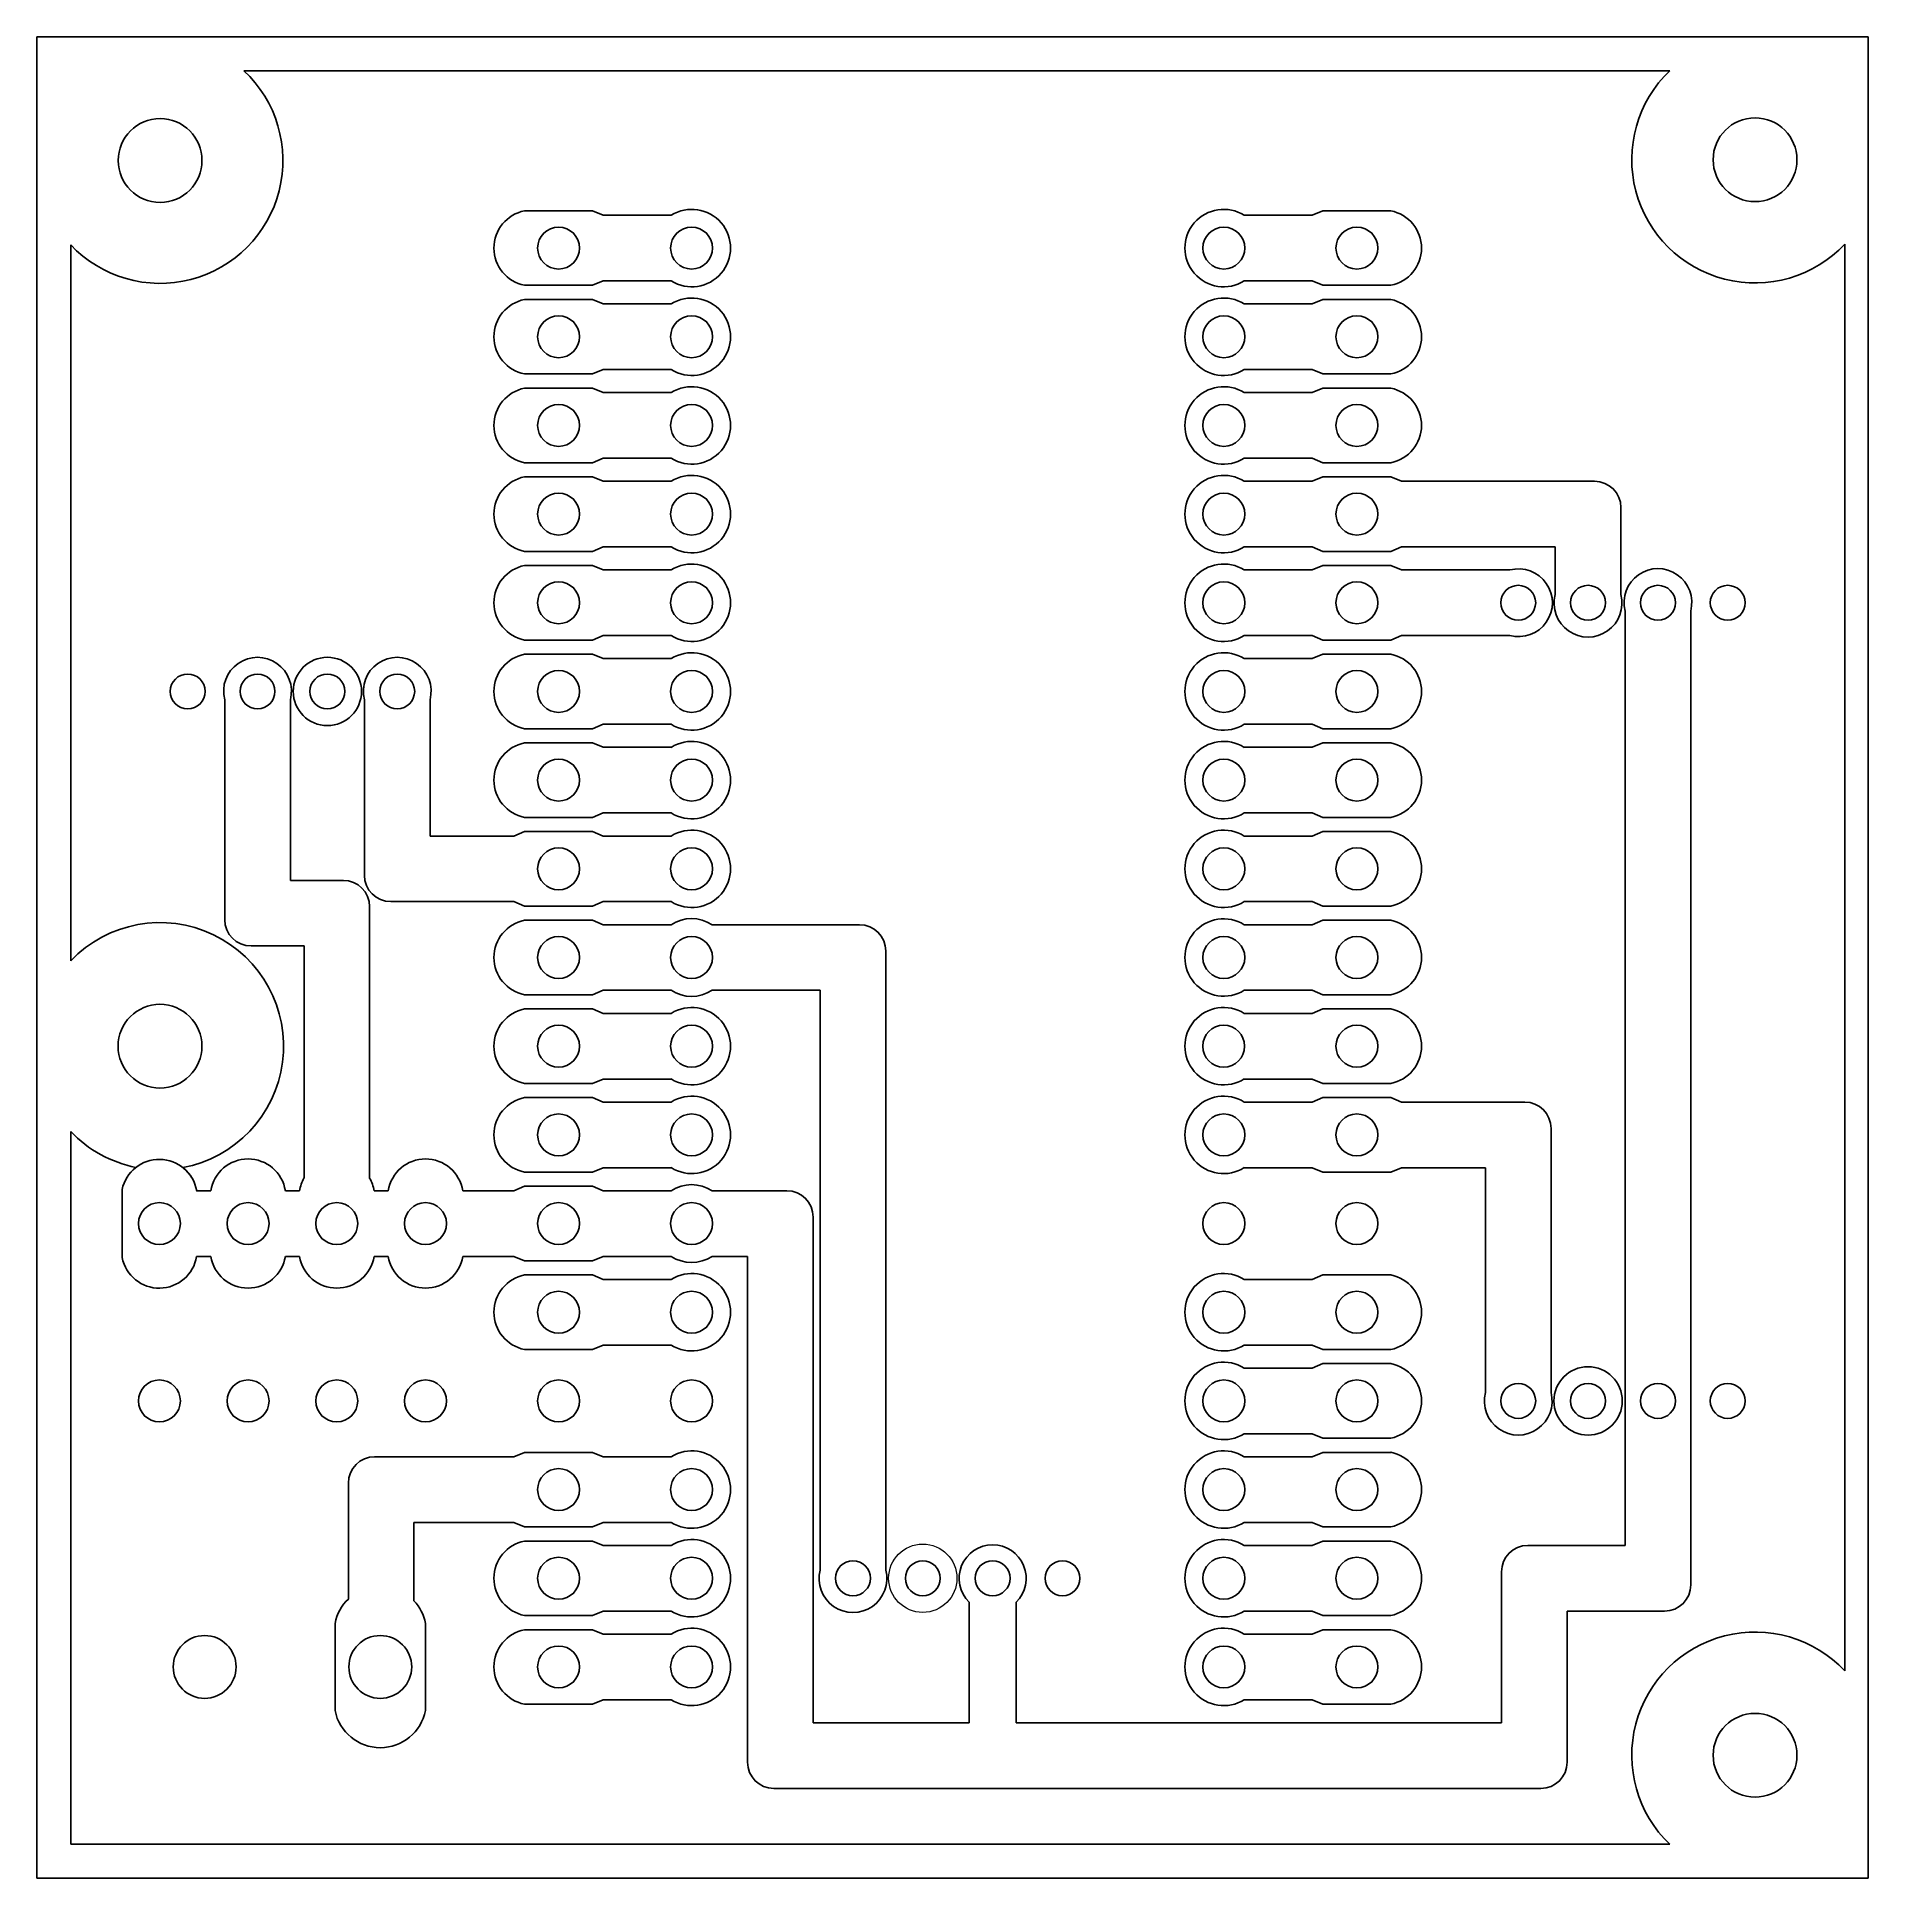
# Model space of a CAD drawing. Header units: millimetres. Extents: x 4.8 to 57.3, y 4.4 to 57.1.
import ezdxf

# ---------------------------------------------------------------- set-up
doc = ezdxf.new("R2010")
doc.units = ezdxf.units.MM
for name, color, linetype in [('DEFONCE', 1, 'Continuous'), ('FIXATION_-_M2', 11, 'Continuous'), ('GRAVURE', 70, 'Continuous'), ('PERCAGE_-_1_2MM', 150, 'Continuous'), ('PERCAGE_-_1_6MM', 171, 'Continuous'), ('PERCAGE_-_1MM', 5, 'Continuous')]:
    doc.layers.add(name, color=color, linetype=linetype)

msp = doc.modelspace()

# ---------------------------------------------------------------- linework, layer by layer
at = {"color": 7, "linetype": 'Continuous', "lineweight": 15}
for p, q in [((4.835, 57.092), (4.835, 4.352)), ((57.275, 57.092), (4.835, 57.092)), ((57.275, 4.352), (57.275, 57.092)), ((10.765, 56.122), (51.598, 56.122)), ((20.75, 52.109), (18.801, 52.109)), ((21.056, 51.982), (20.75, 52.109)), ((23, 51.982), (21.056, 51.982)), ((41.355, 51.982), (39.411, 51.982)), ((41.661, 52.109), (41.355, 51.982)), ((43.61, 52.109), (41.661, 52.109)), ((5.805, 30.629), (5.805, 51.135)), ((56.605, 51.153), (56.605, 10.291)), ((18.801, 49.975), (20.75, 49.975)), ((20.75, 49.975), (21.056, 50.102)), ((21.056, 50.102), (23, 50.102)), ((39.411, 50.102), (41.355, 50.102)), ((41.355, 50.102), (41.661, 49.975)), ((41.661, 49.975), (43.61, 49.975)), ((20.75, 49.569), (18.801, 49.569)), ((21.056, 49.442), (20.75, 49.569)), ((23, 49.442), (21.056, 49.442)), ((41.355, 49.442), (39.411, 49.442)), ((41.661, 49.569), (41.355, 49.442)), ((43.61, 49.569), (41.661, 49.569)), ((20.75, 47.435), (21.056, 47.562)), ((21.056, 47.562), (23, 47.562)), ((39.411, 47.562), (41.355, 47.562)), ((41.355, 47.562), (41.661, 47.435)), ((18.801, 47.435), (20.75, 47.435)), ((20.75, 47.029), (18.801, 47.029)), ((21.056, 46.902), (20.75, 47.029)), ((41.661, 47.029), (41.355, 46.902)), ((41.661, 47.435), (43.61, 47.435)), ((43.61, 47.029), (41.661, 47.029)), ((23, 46.902), (21.056, 46.902)), ((41.355, 46.902), (39.411, 46.902)), ((18.801, 44.895), (20.75, 44.895)), ((20.75, 44.895), (21.056, 45.022)), ((21.056, 45.022), (23, 45.022)), ((39.411, 45.022), (41.355, 45.022)), ((41.355, 45.022), (41.661, 44.895)), ((41.661, 44.895), (43.61, 44.895)), ((20.75, 44.489), (18.801, 44.489)), ((21.056, 44.362), (20.75, 44.489)), ((23, 44.362), (21.056, 44.362)), ((41.355, 44.362), (39.411, 44.362)), ((41.661, 44.489), (41.355, 44.362)), ((43.61, 44.489), (41.661, 44.489)), ((43.916, 44.362), (43.61, 44.489)), ((49.442, 44.362), (43.916, 44.362)), ((50.195, 41.119), (50.195, 43.609)), ((18.801, 42.355), (20.75, 42.355)), ((20.75, 42.355), (21.056, 42.482)), ((21.056, 42.482), (23, 42.482)), ((39.411, 42.482), (41.355, 42.482)), ((41.355, 42.482), (41.661, 42.355)), ((41.661, 42.355), (43.61, 42.355)), ((43.61, 42.355), (43.916, 42.482)), ((43.916, 42.482), (48.316, 42.482)), ((48.316, 42.482), (48.316, 41.119)), ((20.75, 41.949), (18.801, 41.949)), ((21.056, 41.822), (20.75, 41.949)), ((23, 41.822), (21.056, 41.822)), ((41.355, 41.822), (39.411, 41.822)), ((41.661, 41.949), (41.355, 41.822)), ((43.61, 41.949), (41.661, 41.949)), ((43.916, 41.822), (43.61, 41.949)), ((47.019, 41.822), (43.916, 41.822)), ((50.316, 40.645), (50.316, 13.882)), ((52.195, 12.755), (52.195, 40.645)), ((18.801, 39.815), (20.75, 39.815)), ((20.75, 39.815), (21.056, 39.942)), ((21.056, 39.942), (23, 39.942)), ((39.411, 39.942), (41.355, 39.942)), ((41.355, 39.942), (41.661, 39.815)), ((41.661, 39.815), (43.61, 39.815)), ((43.61, 39.815), (43.916, 39.942)), ((43.916, 39.942), (47.019, 39.942)), ((20.75, 39.409), (18.801, 39.409)), ((21.056, 39.282), (20.75, 39.409)), ((23, 39.282), (21.056, 39.282)), ((41.355, 39.282), (39.411, 39.282)), ((41.661, 39.409), (41.355, 39.282)), ((43.61, 39.409), (41.661, 39.409)), ((10.216, 38.105), (10.216, 31.805)), ((12.095, 32.932), (12.095, 38.105)), ((14.216, 38.105), (14.216, 33.075)), ((16.095, 34.202), (16.095, 38.105)), ((18.801, 37.275), (20.75, 37.275)), ((20.75, 37.275), (21.056, 37.402)), ((21.056, 37.402), (23, 37.402)), ((39.411, 37.402), (41.355, 37.402)), ((41.355, 37.402), (41.661, 37.275)), ((41.661, 37.275), (43.61, 37.275)), ((20.75, 36.869), (18.801, 36.869)), ((21.056, 36.742), (20.75, 36.869)), ((23, 36.742), (21.056, 36.742)), ((41.355, 36.742), (39.411, 36.742)), ((41.661, 36.869), (41.355, 36.742)), ((43.61, 36.869), (41.661, 36.869)), ((20.75, 34.735), (21.056, 34.862)), ((21.056, 34.862), (23, 34.862)), ((39.411, 34.862), (41.355, 34.862)), ((41.355, 34.862), (41.661, 34.735)), ((18.801, 34.329), (18.495, 34.202)), ((18.801, 34.735), (20.75, 34.735)), ((20.75, 34.329), (18.801, 34.329)), ((21.056, 34.202), (20.75, 34.329)), ((41.661, 34.329), (41.355, 34.202)), ((41.661, 34.735), (43.61, 34.735)), ((43.61, 34.329), (41.661, 34.329)), ((18.495, 34.202), (16.095, 34.202)), ((23, 34.202), (21.056, 34.202)), ((41.355, 34.202), (39.411, 34.202)), ((13.612, 32.932), (12.095, 32.932)), ((14.365, 24.404), (14.365, 32.179)), ((14.969, 32.322), (18.495, 32.322)), ((18.495, 32.322), (18.801, 32.195)), ((18.801, 32.195), (20.75, 32.195)), ((20.75, 32.195), (21.056, 32.322)), ((21.056, 32.322), (23, 32.322)), ((39.411, 32.322), (41.355, 32.322)), ((41.355, 32.322), (41.661, 32.195)), ((41.661, 32.195), (43.61, 32.195)), ((20.75, 31.789), (18.801, 31.789)), ((21.056, 31.662), (20.75, 31.789)), ((23, 31.662), (21.056, 31.662)), ((28.392, 31.662), (24.171, 31.662)), ((41.355, 31.662), (39.411, 31.662)), ((41.661, 31.789), (41.355, 31.662)), ((43.61, 31.789), (41.661, 31.789)), ((10.969, 31.052), (12.486, 31.052)), ((12.486, 31.052), (12.486, 24.404)), ((29.145, 13.179), (29.145, 30.909)), ((18.801, 29.655), (20.75, 29.655)), ((20.75, 29.655), (21.056, 29.782)), ((21.056, 29.782), (23, 29.782)), ((24.171, 29.782), (27.266, 29.782)), ((27.266, 29.782), (27.266, 13.179)), ((39.411, 29.782), (41.355, 29.782)), ((41.355, 29.782), (41.661, 29.655)), ((41.661, 29.655), (43.61, 29.655)), ((20.75, 29.249), (18.801, 29.249)), ((21.056, 29.122), (20.75, 29.249)), ((23, 29.122), (21.056, 29.122)), ((41.355, 29.122), (39.411, 29.122)), ((41.661, 29.249), (41.355, 29.122)), ((43.61, 29.249), (41.661, 29.249)), ((18.801, 27.115), (20.75, 27.115)), ((20.75, 27.115), (21.056, 27.242)), ((21.056, 27.242), (23, 27.242)), ((39.411, 27.242), (41.355, 27.242)), ((41.355, 27.242), (41.661, 27.115)), ((41.661, 27.115), (43.61, 27.115)), ((20.75, 26.709), (18.801, 26.709)), ((21.056, 26.582), (20.75, 26.709)), ((23, 26.582), (21.056, 26.582)), ((41.355, 26.582), (39.411, 26.582)), ((41.661, 26.709), (41.355, 26.582)), ((43.61, 26.709), (41.661, 26.709)), ((43.916, 26.582), (43.61, 26.709)), ((47.442, 26.582), (43.916, 26.582)), ((5.805, 5.322), (5.805, 25.735)), ((48.195, 18.259), (48.195, 25.829)), ((18.801, 24.575), (20.75, 24.575)), ((20.75, 24.575), (21.056, 24.702)), ((21.056, 24.702), (23, 24.702)), ((39.411, 24.702), (41.355, 24.702)), ((41.355, 24.702), (41.661, 24.575)), ((41.661, 24.575), (43.61, 24.575)), ((43.61, 24.575), (43.916, 24.702)), ((43.916, 24.702), (46.316, 24.702)), ((46.316, 24.702), (46.316, 18.259)), ((7.279, 24.076), (7.279, 22.128)), ((9.819, 24.042), (9.412, 24.042)), ((12.359, 24.042), (11.952, 24.042)), ((14.899, 24.042), (14.492, 24.042)), ((18.495, 24.042), (17.032, 24.042)), ((18.801, 24.169), (18.495, 24.042)), ((20.75, 24.169), (18.801, 24.169)), ((21.056, 24.042), (20.75, 24.169)), ((23, 24.042), (21.056, 24.042)), ((26.312, 24.042), (24.171, 24.042)), ((27.065, 8.802), (27.065, 23.289)), ((9.412, 22.162), (9.819, 22.162)), ((11.952, 22.162), (12.359, 22.162)), ((14.492, 22.162), (14.899, 22.162)), ((17.032, 22.162), (18.495, 22.162)), ((18.495, 22.162), (18.801, 22.035)), ((20.75, 22.035), (21.056, 22.162)), ((21.056, 22.162), (23, 22.162)), ((24.171, 22.162), (25.186, 22.162)), ((25.186, 22.162), (25.186, 7.675)), ((18.801, 22.035), (20.75, 22.035)), ((20.75, 21.629), (18.801, 21.629)), ((21.056, 21.502), (20.75, 21.629)), ((41.661, 21.629), (41.355, 21.502)), ((43.61, 21.629), (41.661, 21.629)), ((23, 21.502), (21.056, 21.502)), ((41.355, 21.502), (39.411, 21.502)), ((20.75, 19.495), (21.056, 19.622)), ((21.056, 19.622), (23, 19.622)), ((39.411, 19.622), (41.355, 19.622)), ((41.355, 19.622), (41.661, 19.495)), ((18.801, 19.495), (20.75, 19.495)), ((41.661, 19.089), (41.355, 18.962)), ((41.661, 19.495), (43.61, 19.495)), ((43.61, 19.089), (41.661, 19.089)), ((41.355, 18.962), (39.411, 18.962)), ((39.411, 17.082), (41.355, 17.082)), ((41.355, 17.082), (41.661, 16.955)), ((41.661, 16.955), (43.61, 16.955)), ((18.495, 16.422), (14.509, 16.422)), ((18.801, 16.549), (18.495, 16.422)), ((20.75, 16.549), (18.801, 16.549)), ((21.056, 16.422), (20.75, 16.549)), ((23, 16.422), (21.056, 16.422)), ((41.355, 16.422), (39.411, 16.422)), ((41.661, 16.549), (41.355, 16.422)), ((43.61, 16.549), (41.661, 16.549)), ((13.756, 15.669), (13.756, 12.346)), ((15.635, 14.542), (18.495, 14.542)), ((15.635, 12.294), (15.635, 14.542)), ((18.495, 14.542), (18.801, 14.415)), ((18.801, 14.415), (20.75, 14.415)), ((20.75, 14.415), (21.056, 14.542)), ((21.056, 14.542), (23, 14.542)), ((39.411, 14.542), (41.355, 14.542)), ((41.355, 14.542), (41.661, 14.415)), ((41.661, 14.415), (43.61, 14.415)), ((20.75, 14.009), (18.801, 14.009)), ((21.056, 13.882), (20.75, 14.009)), ((23, 13.882), (21.056, 13.882)), ((41.355, 13.882), (39.411, 13.882)), ((41.661, 14.009), (41.355, 13.882)), ((43.61, 14.009), (41.661, 14.009)), ((50.316, 13.882), (47.529, 13.882)), ((46.776, 13.129), (46.776, 8.802)), ((31.536, 12.256), (31.536, 8.802)), ((32.875, 12.256), (32.875, 8.802)), ((13.375, 11.65), (13.375, 9.154)), ((15.965, 9.154), (15.965, 11.65)), ((18.801, 11.875), (20.75, 11.875)), ((20.75, 11.875), (21.056, 12.002)), ((21.056, 12.002), (23, 12.002)), ((39.411, 12.002), (41.355, 12.002)), ((41.355, 12.002), (41.661, 11.875)), ((41.661, 11.875), (43.61, 11.875)), ((48.655, 7.675), (48.655, 12.002)), ((48.655, 12.002), (51.442, 12.002)), ((20.75, 11.469), (18.801, 11.469)), ((21.056, 11.342), (20.75, 11.469)), ((23, 11.342), (21.056, 11.342)), ((41.355, 11.342), (39.411, 11.342)), ((41.661, 11.469), (41.355, 11.342)), ((43.61, 11.469), (41.661, 11.469)), ((18.801, 9.335), (20.75, 9.335)), ((20.75, 9.335), (21.056, 9.462)), ((21.056, 9.462), (23, 9.462)), ((39.411, 9.462), (41.355, 9.462)), ((41.355, 9.462), (41.661, 9.335)), ((41.661, 9.335), (43.61, 9.335)), ((31.536, 8.802), (27.065, 8.802)), ((32.875, 8.802), (46.776, 8.802)), ((25.939, 6.922), (47.902, 6.922)), ((51.598, 5.322), (5.805, 5.322)), ((4.835, 4.352), (57.275, 4.352))]:
    msp.add_line(p, q, dxfattribs=at)
for centre, radius in [((8.364, 53.55), 1.2), ((54.036, 53.572), 1.2), ((19.775, 51.042), 0.6), ((23.585, 51.042), 0.6), ((38.825, 51.042), 0.6), ((42.635, 51.042), 0.6), ((19.775, 48.502), 0.6), ((23.585, 48.502), 0.6), ((38.825, 48.502), 0.6), ((42.635, 48.502), 0.6), ((19.775, 45.962), 0.6), ((23.585, 45.962), 0.6), ((38.825, 45.962), 0.6), ((42.635, 45.962), 0.6), ((19.775, 43.422), 0.6), ((23.585, 43.422), 0.6), ((38.825, 43.422), 0.6), ((42.635, 43.422), 0.6), ((19.775, 40.882), 0.6), ((23.585, 40.882), 0.6), ((38.825, 40.882), 0.6), ((42.635, 40.882), 0.6), ((47.255, 40.882), 0.5), ((49.255, 40.882), 0.5), ((51.255, 40.882), 0.5), ((53.255, 40.882), 0.5), ((13.155, 38.342), 0.978), ((9.155, 38.342), 0.5), ((11.155, 38.342), 0.5), ((13.155, 38.342), 0.5), ((15.155, 38.342), 0.5), ((19.775, 38.342), 0.6), ((23.585, 38.342), 0.6), ((38.825, 38.342), 0.6), ((42.635, 38.342), 0.6), ((19.775, 35.802), 0.6), ((23.585, 35.802), 0.6), ((38.825, 35.802), 0.6), ((42.635, 35.802), 0.6), ((19.775, 33.262), 0.6), ((23.585, 33.262), 0.6), ((38.825, 33.262), 0.6), ((42.635, 33.262), 0.6), ((19.775, 30.722), 0.6), ((23.585, 30.722), 0.6), ((38.825, 30.722), 0.6), ((42.635, 30.722), 0.6), ((8.362, 28.182), 1.2), ((19.775, 28.182), 0.6), ((23.585, 28.182), 0.6), ((38.821, 28.182), 0.6), ((42.635, 28.182), 0.6), ((19.775, 25.642), 0.6), ((23.585, 25.642), 0.6), ((38.825, 25.642), 0.6), ((42.635, 25.642), 0.6), ((8.345, 23.102), 0.6), ((10.885, 23.102), 0.6), ((13.425, 23.102), 0.6), ((15.965, 23.102), 0.6), ((19.775, 23.102), 0.6), ((23.585, 23.102), 0.6), ((38.825, 23.102), 0.6), ((42.635, 23.102), 0.6), ((19.775, 20.562), 0.6), ((23.585, 20.562), 0.6), ((38.825, 20.562), 0.6), ((42.635, 20.562), 0.6), ((49.255, 18.022), 0.978), ((8.345, 18.022), 0.6), ((10.885, 18.022), 0.6), ((13.425, 18.022), 0.6), ((15.965, 18.022), 0.6), ((19.775, 18.022), 0.6), ((23.585, 18.022), 0.6), ((38.825, 18.022), 0.6), ((42.635, 18.022), 0.6), ((47.255, 18.022), 0.5), ((49.255, 18.022), 0.5), ((51.255, 18.022), 0.5), ((53.255, 18.022), 0.5), ((19.775, 15.482), 0.6), ((23.585, 15.482), 0.6), ((38.825, 15.482), 0.6), ((42.635, 15.482), 0.6), ((30.205, 12.942), 0.978), ((19.775, 12.942), 0.6), ((23.585, 12.942), 0.6), ((28.205, 12.942), 0.5), ((30.205, 12.942), 0.5), ((32.205, 12.942), 0.5), ((34.205, 12.942), 0.5), ((38.825, 12.942), 0.6), ((42.635, 12.942), 0.6), ((9.641, 10.402), 0.9), ((14.67, 10.402), 0.9), ((19.775, 10.402), 0.6), ((23.585, 10.402), 0.6), ((38.825, 10.402), 0.6), ((42.635, 10.402), 0.6), ((54.036, 7.872), 1.2)]:
    msp.add_circle(centre, radius, dxfattribs=at)
for centre, radius, start, end in [((8.364, 53.55), 3.519, 223.3388, 46.9792), ((54.036, 53.572), 3.529, 133.7175, 316.7258), ((19.013, 51.042), 1.088, 101.25, 258.75), ((23.59, 51.042), 1.109, 237.9014, 122.0986), ((38.821, 51.042), 1.109, 57.9014, 302.0986), ((43.397, 51.042), 1.088, 281.25, 78.75), ((23.59, 48.502), 1.109, 237.9014, 122.0986), ((38.821, 48.502), 1.109, 57.9014, 302.0986), ((19.013, 48.502), 1.088, 101.25, 258.75), ((43.397, 48.502), 1.088, 281.25, 78.75), ((19.013, 45.962), 1.088, 101.25, 258.75), ((23.59, 45.962), 1.109, 237.9014, 122.0986), ((38.821, 45.962), 1.109, 57.9014, 302.0986), ((43.397, 45.962), 1.088, 281.25, 78.75), ((19.013, 43.422), 1.088, 101.25, 258.75), ((23.59, 43.422), 1.109, 237.9014, 122.0986), ((38.821, 43.422), 1.109, 57.9014, 302.0986), ((49.442, 43.609), 0.753, 0, 90), ((19.013, 40.882), 1.088, 101.25, 258.75), ((23.59, 40.882), 1.109, 237.9014, 122.0986), ((38.821, 40.882), 1.109, 57.9014, 302.0986), ((47.263, 40.882), 0.971, 255.4221, 104.5779), ((51.255, 40.89), 0.971, 345.4221, 194.5779), ((49.255, 40.872), 0.972, 165.2679, 14.7321), ((11.155, 38.349), 0.971, 345.4751, 194.5249), ((15.155, 38.349), 0.971, 345.4751, 194.5249), ((19.013, 38.342), 1.088, 101.25, 258.75), ((23.59, 38.342), 1.109, 237.9014, 122.0986), ((38.821, 38.342), 1.109, 57.9014, 302.0986), ((43.397, 38.342), 1.088, 281.25, 78.75), ((19.013, 35.802), 1.088, 101.25, 258.75), ((23.59, 35.802), 1.109, 237.9014, 122.0986), ((38.821, 35.802), 1.109, 57.9014, 302.0986), ((43.397, 35.802), 1.088, 281.25, 78.75), ((23.59, 33.262), 1.109, 237.9014, 122.0986), ((38.821, 33.262), 1.109, 57.9014, 302.0986), ((43.397, 33.262), 1.088, 281.25, 78.75), ((13.612, 32.179), 0.753, 0, 90), ((14.969, 33.075), 0.753, 180, 270), ((8.362, 28.182), 3.539, 280.6737, 136.2546), ((10.969, 31.805), 0.753, 180, 270), ((19.013, 30.722), 1.088, 101.25, 258.75), ((23.585, 30.769), 1.067, 56.7458, 123.2542), ((28.392, 30.909), 0.753, 0, 90), ((38.821, 30.722), 1.109, 57.9014, 302.0986), ((43.397, 30.722), 1.088, 281.25, 78.75), ((23.585, 30.675), 1.067, 236.7458, 303.2542), ((19.013, 28.182), 1.088, 101.25, 258.75), ((23.59, 28.182), 1.109, 237.9014, 122.0986), ((38.821, 28.182), 1.109, 57.9014, 302.0986), ((43.397, 28.182), 1.088, 281.25, 78.75), ((19.013, 25.642), 1.088, 101.25, 258.75), ((23.59, 25.642), 1.109, 237.9014, 122.0986), ((38.821, 25.642), 1.109, 57.9014, 302.0986), ((47.442, 25.829), 0.753, 0, 90), ((8.362, 28.182), 3.539, 223.7454, 258.7939), ((10.885, 23.872), 1.08, 9.0676, 170.9324), ((15.965, 23.872), 1.08, 9.0676, 170.9324), ((8.342, 23.853), 1.087, 127.9115, 168.1438), ((8.342, 23.853), 1.087, 10.0088, 51.556), ((13.425, 23.872), 1.08, 150.452, 170.9324), ((13.425, 23.872), 1.08, 9.0676, 29.548), ((23.585, 23.149), 1.067, 56.7458, 123.2542), ((26.312, 23.289), 0.753, 0, 90), ((8.342, 22.335), 1.084, 191.0435, 350.8039), ((10.885, 22.333), 1.08, 189.0676, 350.9324), ((13.425, 22.333), 1.08, 189.0676, 350.9324), ((15.965, 22.333), 1.08, 189.0676, 350.9324), ((23.585, 23.055), 1.067, 236.7458, 303.2542), ((19.013, 20.562), 1.088, 101.25, 258.75), ((23.59, 20.562), 1.109, 237.9014, 122.0986), ((38.821, 20.562), 1.109, 57.9014, 302.0986), ((43.397, 20.562), 1.088, 281.25, 78.75), ((38.821, 18.022), 1.109, 57.9014, 302.0986), ((43.397, 18.022), 1.088, 281.25, 78.75), ((47.255, 18.015), 0.971, 165.4751, 14.5249), ((14.509, 15.669), 0.753, 90, 180), ((23.59, 15.482), 1.109, 237.9014, 122.0986), ((38.821, 15.482), 1.109, 57.9014, 302.0986), ((43.397, 15.482), 1.088, 281.25, 78.75), ((19.013, 12.942), 1.088, 101.25, 258.75), ((23.59, 12.942), 1.109, 237.9014, 122.0986), ((32.205, 12.942), 0.959, 314.3071, 225.6929), ((38.821, 12.942), 1.109, 57.9014, 302.0986), ((43.397, 12.942), 1.088, 281.25, 78.75), ((47.529, 13.129), 0.753, 90, 180), ((28.205, 12.934), 0.971, 165.4221, 14.5779), ((51.442, 12.755), 0.753, 270, 0), ((14.67, 11.393), 1.321, 133.814, 168.7503), ((14.67, 11.393), 1.321, 11.2497, 43.048), ((19.013, 10.402), 1.088, 101.25, 258.75), ((23.59, 10.402), 1.109, 237.9014, 122.0986), ((38.821, 10.402), 1.109, 57.9014, 302.0986), ((43.397, 10.402), 1.088, 281.25, 78.75), ((54.036, 7.872), 3.529, 43.2742, 226.2825), ((14.67, 9.411), 1.321, 191.2512, 348.7488), ((25.939, 7.675), 0.753, 180, 270), ((47.902, 7.675), 0.753, 270, 0)]:
    msp.add_arc(centre, radius, start, end, dxfattribs=at)
at = {"layer": 'DEFONCE'}
for p, q in [((4.835, 57.092), (4.835, 4.352)), ((57.275, 57.092), (4.835, 57.092)), ((57.275, 4.352), (57.275, 57.092)), ((4.835, 4.352), (57.275, 4.352))]:
    msp.add_line(p, q, dxfattribs=at)
at = {"layer": 'FIXATION_-_M2'}
for centre in [(8.364, 53.55), (54.036, 53.572), (8.362, 28.182), (54.036, 7.872)]:
    msp.add_circle(centre, 1.2, dxfattribs=at)
at = {"layer": 'GRAVURE'}
for p, q in [((10.765, 56.122), (51.598, 56.122)), ((20.75, 52.109), (18.801, 52.109)), ((21.056, 51.982), (20.75, 52.109)), ((23, 51.982), (21.056, 51.982)), ((41.355, 51.982), (39.411, 51.982)), ((41.661, 52.109), (41.355, 51.982)), ((43.61, 52.109), (41.661, 52.109)), ((5.805, 30.629), (5.805, 51.135)), ((56.605, 51.153), (56.605, 10.291)), ((18.801, 49.975), (20.75, 49.975)), ((20.75, 49.975), (21.056, 50.102)), ((21.056, 50.102), (23, 50.102)), ((39.411, 50.102), (41.355, 50.102)), ((41.355, 50.102), (41.661, 49.975)), ((41.661, 49.975), (43.61, 49.975)), ((20.75, 49.569), (18.801, 49.569)), ((21.056, 49.442), (20.75, 49.569)), ((23, 49.442), (21.056, 49.442)), ((41.355, 49.442), (39.411, 49.442)), ((41.661, 49.569), (41.355, 49.442)), ((43.61, 49.569), (41.661, 49.569)), ((20.75, 47.435), (21.056, 47.562)), ((21.056, 47.562), (23, 47.562)), ((39.411, 47.562), (41.355, 47.562)), ((41.355, 47.562), (41.661, 47.435)), ((18.801, 47.435), (20.75, 47.435)), ((20.75, 47.029), (18.801, 47.029)), ((21.056, 46.902), (20.75, 47.029)), ((41.661, 47.029), (41.355, 46.902)), ((41.661, 47.435), (43.61, 47.435)), ((43.61, 47.029), (41.661, 47.029)), ((23, 46.902), (21.056, 46.902)), ((41.355, 46.902), (39.411, 46.902)), ((18.801, 44.895), (20.75, 44.895)), ((20.75, 44.895), (21.056, 45.022)), ((21.056, 45.022), (23, 45.022)), ((39.411, 45.022), (41.355, 45.022)), ((41.355, 45.022), (41.661, 44.895)), ((41.661, 44.895), (43.61, 44.895)), ((20.75, 44.489), (18.801, 44.489)), ((21.056, 44.362), (20.75, 44.489)), ((23, 44.362), (21.056, 44.362)), ((41.355, 44.362), (39.411, 44.362)), ((41.661, 44.489), (41.355, 44.362)), ((43.61, 44.489), (41.661, 44.489)), ((43.916, 44.362), (43.61, 44.489)), ((49.442, 44.362), (43.916, 44.362)), ((50.195, 41.119), (50.195, 43.609)), ((18.801, 42.355), (20.75, 42.355)), ((20.75, 42.355), (21.056, 42.482)), ((21.056, 42.482), (23, 42.482)), ((39.411, 42.482), (41.355, 42.482)), ((41.355, 42.482), (41.661, 42.355)), ((41.661, 42.355), (43.61, 42.355)), ((43.61, 42.355), (43.916, 42.482)), ((43.916, 42.482), (48.316, 42.482)), ((48.316, 42.482), (48.316, 41.119)), ((20.75, 41.949), (18.801, 41.949)), ((21.056, 41.822), (20.75, 41.949)), ((23, 41.822), (21.056, 41.822)), ((41.355, 41.822), (39.411, 41.822)), ((41.661, 41.949), (41.355, 41.822)), ((43.61, 41.949), (41.661, 41.949)), ((43.916, 41.822), (43.61, 41.949)), ((47.019, 41.822), (43.916, 41.822)), ((50.316, 40.645), (50.316, 18.259)), ((52.195, 18.259), (52.195, 40.645)), ((18.801, 39.815), (20.75, 39.815)), ((20.75, 39.815), (21.056, 39.942)), ((21.056, 39.942), (23, 39.942)), ((39.411, 39.942), (41.355, 39.942)), ((41.355, 39.942), (41.661, 39.815)), ((41.661, 39.815), (43.61, 39.815)), ((43.61, 39.815), (43.916, 39.942)), ((43.916, 39.942), (47.019, 39.942)), ((20.75, 39.409), (18.801, 39.409)), ((21.056, 39.282), (20.75, 39.409)), ((23, 39.282), (21.056, 39.282)), ((41.355, 39.282), (39.411, 39.282)), ((41.661, 39.409), (41.355, 39.282)), ((43.61, 39.409), (41.661, 39.409)), ((10.216, 38.105), (10.216, 31.805)), ((12.095, 32.932), (12.095, 38.105)), ((14.216, 38.105), (14.216, 33.075)), ((16.095, 34.202), (16.095, 38.105)), ((18.801, 37.275), (20.75, 37.275)), ((20.75, 37.275), (21.056, 37.402)), ((21.056, 37.402), (23, 37.402)), ((39.411, 37.402), (41.355, 37.402)), ((41.355, 37.402), (41.661, 37.275)), ((41.661, 37.275), (43.61, 37.275)), ((20.75, 36.869), (18.801, 36.869)), ((21.056, 36.742), (20.75, 36.869)), ((23, 36.742), (21.056, 36.742)), ((41.355, 36.742), (39.411, 36.742)), ((41.661, 36.869), (41.355, 36.742)), ((43.61, 36.869), (41.661, 36.869)), ((20.75, 34.735), (21.056, 34.862)), ((21.056, 34.862), (23, 34.862)), ((39.411, 34.862), (41.355, 34.862)), ((41.355, 34.862), (41.661, 34.735)), ((18.801, 34.329), (18.495, 34.202)), ((18.801, 34.735), (20.75, 34.735)), ((20.75, 34.329), (18.801, 34.329)), ((21.056, 34.202), (20.75, 34.329)), ((41.661, 34.329), (41.355, 34.202)), ((41.661, 34.735), (43.61, 34.735)), ((43.61, 34.329), (41.661, 34.329)), ((18.495, 34.202), (16.095, 34.202)), ((23, 34.202), (21.056, 34.202)), ((41.355, 34.202), (39.411, 34.202)), ((13.612, 32.932), (12.095, 32.932)), ((14.365, 24.404), (14.365, 32.179)), ((14.969, 32.322), (18.495, 32.322)), ((18.495, 32.322), (18.801, 32.195)), ((18.801, 32.195), (20.75, 32.195)), ((20.75, 32.195), (21.056, 32.322)), ((21.056, 32.322), (23, 32.322)), ((39.411, 32.322), (41.355, 32.322)), ((41.355, 32.322), (41.661, 32.195)), ((41.661, 32.195), (43.61, 32.195)), ((20.75, 31.789), (18.801, 31.789)), ((21.056, 31.662), (20.75, 31.789)), ((23, 31.662), (21.056, 31.662)), ((28.392, 31.662), (24.171, 31.662)), ((41.355, 31.662), (39.411, 31.662)), ((41.661, 31.789), (41.355, 31.662)), ((43.61, 31.789), (41.661, 31.789)), ((10.969, 31.052), (12.486, 31.052)), ((12.486, 31.052), (12.486, 24.404)), ((29.145, 13.179), (29.145, 30.909)), ((18.801, 29.655), (20.75, 29.655)), ((20.75, 29.655), (21.056, 29.782)), ((21.056, 29.782), (23, 29.782)), ((24.171, 29.782), (27.266, 29.782)), ((27.266, 29.782), (27.266, 13.179)), ((39.411, 29.782), (41.355, 29.782)), ((41.355, 29.782), (41.661, 29.655)), ((41.661, 29.655), (43.61, 29.655)), ((20.75, 29.249), (18.801, 29.249)), ((21.056, 29.122), (20.75, 29.249)), ((23, 29.122), (21.056, 29.122)), ((41.355, 29.122), (39.411, 29.122)), ((41.661, 29.249), (41.355, 29.122)), ((43.61, 29.249), (41.661, 29.249)), ((18.801, 27.115), (20.75, 27.115)), ((20.75, 27.115), (21.056, 27.242)), ((21.056, 27.242), (23, 27.242)), ((39.411, 27.242), (41.355, 27.242)), ((41.355, 27.242), (41.661, 27.115)), ((41.661, 27.115), (43.61, 27.115)), ((20.75, 26.709), (18.801, 26.709)), ((21.056, 26.582), (20.75, 26.709)), ((23, 26.582), (21.056, 26.582)), ((41.355, 26.582), (39.411, 26.582)), ((41.661, 26.709), (41.355, 26.582)), ((43.61, 26.709), (41.661, 26.709)), ((43.916, 26.582), (43.61, 26.709)), ((47.442, 26.582), (43.916, 26.582)), ((5.805, 5.322), (5.805, 25.735)), ((48.195, 18.259), (48.195, 25.829)), ((18.801, 24.575), (20.75, 24.575)), ((20.75, 24.575), (21.056, 24.702)), ((21.056, 24.702), (23, 24.702)), ((39.411, 24.702), (41.355, 24.702)), ((41.355, 24.702), (41.661, 24.575)), ((41.661, 24.575), (43.61, 24.575)), ((43.61, 24.575), (43.916, 24.702)), ((43.916, 24.702), (46.316, 24.702)), ((46.316, 24.702), (46.316, 18.259)), ((7.279, 24.076), (7.279, 22.128)), ((9.819, 24.042), (9.412, 24.042)), ((12.359, 24.042), (11.952, 24.042)), ((14.899, 24.042), (14.492, 24.042)), ((18.495, 24.042), (17.032, 24.042)), ((18.801, 24.169), (18.495, 24.042)), ((20.75, 24.169), (18.801, 24.169)), ((21.056, 24.042), (20.75, 24.169)), ((23, 24.042), (21.056, 24.042)), ((26.312, 24.042), (24.171, 24.042)), ((27.065, 8.802), (27.065, 23.289)), ((9.412, 22.162), (9.819, 22.162)), ((11.952, 22.162), (12.359, 22.162)), ((14.492, 22.162), (14.899, 22.162)), ((17.032, 22.162), (18.495, 22.162)), ((18.495, 22.162), (18.801, 22.035)), ((20.75, 22.035), (21.056, 22.162)), ((21.056, 22.162), (23, 22.162)), ((24.171, 22.162), (25.186, 22.162)), ((25.186, 22.162), (25.186, 7.675)), ((18.801, 22.035), (20.75, 22.035)), ((20.75, 21.629), (18.801, 21.629)), ((21.056, 21.502), (20.75, 21.629)), ((41.661, 21.629), (41.355, 21.502)), ((43.61, 21.629), (41.661, 21.629)), ((23, 21.502), (21.056, 21.502)), ((41.355, 21.502), (39.411, 21.502)), ((20.75, 19.495), (21.056, 19.622)), ((21.056, 19.622), (23, 19.622)), ((39.411, 19.622), (41.355, 19.622)), ((41.355, 19.622), (41.661, 19.495)), ((18.801, 19.495), (20.75, 19.495)), ((41.661, 19.089), (41.355, 18.962)), ((41.661, 19.495), (43.61, 19.495)), ((43.61, 19.089), (41.661, 19.089)), ((41.355, 18.962), (39.411, 18.962)), ((50.316, 18.259), (50.316, 17.785)), ((52.195, 17.785), (52.195, 18.259)), ((50.316, 17.785), (50.316, 13.882)), ((52.195, 12.755), (52.195, 17.785)), ((39.411, 17.082), (41.355, 17.082)), ((41.355, 17.082), (41.661, 16.955)), ((41.661, 16.955), (43.61, 16.955)), ((15.391, 16.422), (14.509, 16.422)), ((16.54, 16.422), (15.391, 16.422)), ((18.495, 16.422), (16.54, 16.422)), ((18.801, 16.549), (18.495, 16.422)), ((20.75, 16.549), (18.801, 16.549)), ((21.056, 16.422), (20.75, 16.549)), ((23, 16.422), (21.056, 16.422)), ((41.355, 16.422), (39.411, 16.422)), ((41.661, 16.549), (41.355, 16.422)), ((43.61, 16.549), (41.661, 16.549)), ((13.756, 15.669), (13.756, 12.346)), ((15.635, 12.294), (15.635, 14.542)), ((15.635, 14.542), (18.495, 14.542)), ((18.495, 14.542), (18.801, 14.415)), ((18.801, 14.415), (20.75, 14.415)), ((20.75, 14.415), (21.056, 14.542)), ((21.056, 14.542), (23, 14.542)), ((39.411, 14.542), (41.355, 14.542)), ((41.355, 14.542), (41.661, 14.415)), ((41.661, 14.415), (43.61, 14.415)), ((20.75, 14.009), (18.801, 14.009)), ((21.056, 13.882), (20.75, 14.009)), ((23, 13.882), (21.056, 13.882)), ((41.355, 13.882), (39.411, 13.882)), ((41.661, 14.009), (41.355, 13.882)), ((43.61, 14.009), (41.661, 14.009)), ((50.316, 13.882), (47.529, 13.882)), ((46.776, 13.129), (46.776, 8.802)), ((31.536, 12.256), (31.536, 8.802)), ((32.875, 8.802), (32.875, 12.256)), ((13.375, 11.65), (13.375, 9.154)), ((15.965, 9.154), (15.965, 11.65)), ((18.801, 11.875), (20.75, 11.875)), ((20.75, 11.875), (21.056, 12.002)), ((21.056, 12.002), (23, 12.002)), ((39.411, 12.002), (41.355, 12.002)), ((41.355, 12.002), (41.661, 11.875)), ((41.661, 11.875), (43.61, 11.875)), ((48.655, 7.675), (48.655, 12.002)), ((48.655, 12.002), (51.442, 12.002)), ((20.75, 11.469), (18.801, 11.469)), ((21.056, 11.342), (20.75, 11.469)), ((23, 11.342), (21.056, 11.342)), ((41.355, 11.342), (39.411, 11.342)), ((41.661, 11.469), (41.355, 11.342)), ((43.61, 11.469), (41.661, 11.469)), ((18.801, 9.335), (20.75, 9.335)), ((20.75, 9.335), (21.056, 9.462)), ((21.056, 9.462), (23, 9.462)), ((39.411, 9.462), (41.355, 9.462)), ((41.355, 9.462), (41.661, 9.335)), ((41.661, 9.335), (43.61, 9.335)), ((31.536, 8.802), (27.065, 8.802)), ((33.415, 8.802), (32.875, 8.802)), ((46.776, 8.802), (33.415, 8.802)), ((25.939, 6.922), (47.902, 6.922)), ((51.598, 5.322), (5.805, 5.322))]:
    msp.add_line(p, q, dxfattribs=at)
for centre in [(13.155, 38.342), (49.255, 18.022)]:
    msp.add_circle(centre, 0.978, dxfattribs=at)
for centre, radius, start, end in [((8.364, 53.55), 3.519, 223.3388, 46.9792), ((54.036, 53.572), 3.529, 133.7175, 316.7258), ((19.013, 51.042), 1.088, 101.25, 258.75), ((23.59, 51.042), 1.109, 237.9014, 122.0986), ((38.821, 51.042), 1.109, 57.9014, 302.0986), ((43.397, 51.042), 1.088, 281.25, 78.75), ((23.59, 48.502), 1.109, 237.9014, 122.0986), ((38.821, 48.502), 1.109, 57.9014, 302.0986), ((19.013, 48.502), 1.088, 101.25, 258.75), ((43.397, 48.502), 1.088, 281.25, 78.75), ((19.013, 45.962), 1.088, 101.25, 258.75), ((23.59, 45.962), 1.109, 237.9014, 122.0986), ((38.821, 45.962), 1.109, 57.9014, 302.0986), ((43.397, 45.962), 1.088, 281.25, 78.75), ((19.013, 43.422), 1.088, 101.25, 258.75), ((23.59, 43.422), 1.109, 237.9014, 122.0986), ((38.821, 43.422), 1.109, 57.9014, 302.0986), ((49.442, 43.609), 0.753, 0, 90), ((19.013, 40.882), 1.088, 101.25, 258.75), ((23.59, 40.882), 1.109, 237.9014, 122.0986), ((38.821, 40.882), 1.109, 57.9014, 302.0986), ((47.263, 40.882), 0.971, 255.4221, 104.5779), ((51.255, 40.89), 0.971, 345.4221, 194.5779), ((49.255, 40.872), 0.972, 165.2679, 14.7321), ((11.155, 38.349), 0.971, 345.4751, 194.5249), ((15.155, 38.349), 0.971, 345.4751, 194.5249), ((19.013, 38.342), 1.088, 101.25, 258.75), ((23.59, 38.342), 1.109, 237.9014, 122.0986), ((38.821, 38.342), 1.109, 57.9014, 302.0986), ((43.397, 38.342), 1.088, 281.25, 78.75), ((19.013, 35.802), 1.088, 101.25, 258.75), ((23.59, 35.802), 1.109, 237.9014, 122.0986), ((38.821, 35.802), 1.109, 57.9014, 302.0986), ((43.397, 35.802), 1.088, 281.25, 78.75), ((23.59, 33.262), 1.109, 237.9014, 122.0986), ((38.821, 33.262), 1.109, 57.9014, 302.0986), ((43.397, 33.262), 1.088, 281.25, 78.75), ((13.612, 32.179), 0.753, 0, 90), ((14.969, 33.075), 0.753, 180, 270), ((8.362, 28.182), 3.539, 280.6737, 136.2546), ((10.969, 31.805), 0.753, 180, 270), ((19.013, 30.722), 1.088, 101.25, 258.75), ((23.585, 30.769), 1.067, 56.7458, 123.2542), ((28.392, 30.909), 0.753, 0, 90), ((38.821, 30.722), 1.109, 57.9014, 302.0986), ((43.397, 30.722), 1.088, 281.25, 78.75), ((23.585, 30.675), 1.067, 236.7458, 303.2542), ((19.013, 28.182), 1.088, 101.25, 258.75), ((23.59, 28.182), 1.109, 237.9014, 122.0986), ((38.821, 28.182), 1.109, 57.9014, 302.0986), ((43.397, 28.182), 1.088, 281.25, 78.75), ((19.013, 25.642), 1.088, 101.25, 258.75), ((23.59, 25.642), 1.109, 237.9014, 122.0986), ((38.821, 25.642), 1.109, 57.9014, 302.0986), ((47.442, 25.829), 0.753, 0, 90), ((8.362, 28.182), 3.539, 223.7454, 258.7939), ((8.342, 23.853), 1.087, 10.0088, 168.1438), ((10.885, 23.872), 1.08, 9.0676, 170.9324), ((15.965, 23.872), 1.08, 9.0676, 170.9324), ((13.425, 23.872), 1.08, 150.452, 170.9324), ((13.425, 23.872), 1.08, 9.0676, 29.548), ((23.585, 23.149), 1.067, 56.7458, 123.2542), ((26.312, 23.289), 0.753, 0, 90), ((8.342, 22.335), 1.084, 191.0435, 350.8039), ((10.885, 22.333), 1.08, 189.0676, 350.9324), ((13.425, 22.333), 1.08, 189.0676, 350.9324), ((15.965, 22.333), 1.08, 189.0676, 350.9324), ((23.585, 23.055), 1.067, 236.7458, 303.2542), ((19.013, 20.562), 1.088, 101.25, 258.75), ((23.59, 20.562), 1.109, 237.9014, 122.0986), ((38.821, 20.562), 1.109, 57.9014, 302.0986), ((43.397, 20.562), 1.088, 281.25, 78.75), ((38.821, 18.022), 1.109, 57.9014, 302.0986), ((43.397, 18.022), 1.088, 281.25, 78.75), ((47.255, 18.015), 0.971, 165.4751, 14.5249), ((14.509, 15.669), 0.753, 90, 180), ((23.59, 15.482), 1.109, 237.9014, 122.0986), ((38.821, 15.482), 1.109, 57.9014, 302.0986), ((43.397, 15.482), 1.088, 281.25, 78.75), ((19.013, 12.942), 1.088, 101.25, 258.75), ((23.59, 12.942), 1.109, 237.9014, 122.0986), ((32.205, 12.942), 0.959, 314.3071, 225.6929), ((38.821, 12.942), 1.109, 57.9014, 302.0986), ((43.397, 12.942), 1.088, 281.25, 78.75), ((47.529, 13.129), 0.753, 90, 180), ((28.205, 12.934), 0.971, 165.4221, 14.5779), ((51.442, 12.755), 0.753, 270, 0), ((14.67, 11.393), 1.321, 133.814, 168.7503), ((14.67, 11.393), 1.321, 11.2497, 43.048), ((19.013, 10.402), 1.088, 101.25, 258.75), ((23.59, 10.402), 1.109, 237.9014, 122.0986), ((38.821, 10.402), 1.109, 57.9014, 302.0986), ((43.397, 10.402), 1.088, 281.25, 78.75), ((54.036, 7.872), 3.529, 43.2742, 226.2825), ((14.67, 9.411), 1.321, 191.2512, 348.7488), ((25.939, 7.675), 0.753, 180, 270), ((47.902, 7.675), 0.753, 270, 0)]:
    msp.add_arc(centre, radius, start, end, dxfattribs=at)
at = {"layer": 'PERCAGE_-_1_2MM'}
for centre in [(19.775, 51.042), (23.585, 51.042), (38.825, 51.042), (42.635, 51.042), (19.775, 48.502), (23.585, 48.502), (38.825, 48.502), (42.635, 48.502), (19.775, 45.962), (23.585, 45.962), (38.825, 45.962), (42.635, 45.962), (19.775, 43.422), (23.585, 43.422), (38.825, 43.422), (42.635, 43.422), (19.775, 40.882), (23.585, 40.882), (38.825, 40.882), (42.635, 40.882), (19.775, 38.342), (23.585, 38.342), (38.825, 38.342), (42.635, 38.342), (19.775, 35.802), (23.585, 35.802), (38.825, 35.802), (42.635, 35.802), (19.775, 33.262), (23.585, 33.262), (38.825, 33.262), (42.635, 33.262), (19.775, 30.722), (23.585, 30.722), (38.825, 30.722), (42.635, 30.722), (19.775, 28.182), (23.585, 28.182), (38.821, 28.182), (42.635, 28.182), (19.775, 25.642), (23.585, 25.642), (38.825, 25.642), (42.635, 25.642), (8.345, 23.102), (10.885, 23.102), (13.425, 23.102), (15.965, 23.102), (19.775, 23.102), (23.585, 23.102), (38.825, 23.102), (42.635, 23.102), (19.775, 20.562), (23.585, 20.562), (38.825, 20.562), (42.635, 20.562), (8.345, 18.022), (10.885, 18.022), (13.425, 18.022), (15.965, 18.022), (19.775, 18.022), (23.585, 18.022), (38.825, 18.022), (42.635, 18.022), (19.775, 15.482), (23.585, 15.482), (38.825, 15.482), (42.635, 15.482), (19.775, 12.942), (23.585, 12.942), (38.825, 12.942), (42.635, 12.942), (19.775, 10.402), (23.585, 10.402), (38.825, 10.402), (42.635, 10.402)]:
    msp.add_circle(centre, 0.6, dxfattribs=at)
at = {"layer": 'PERCAGE_-_1_6MM'}
for centre in [(9.641, 10.402), (14.67, 10.402)]:
    msp.add_circle(centre, 0.9, dxfattribs=at)
at = {"layer": 'PERCAGE_-_1MM'}
for centre in [(47.255, 40.882), (49.255, 40.882), (51.255, 40.882), (53.255, 40.882), (9.155, 38.342), (11.155, 38.342), (13.155, 38.342), (15.155, 38.342), (47.255, 18.022), (49.255, 18.022), (51.255, 18.022), (53.255, 18.022), (28.205, 12.942), (30.205, 12.942), (32.205, 12.942), (34.205, 12.942)]:
    msp.add_circle(centre, 0.5, dxfattribs=at)

doc.saveas('drawing.dxf')
